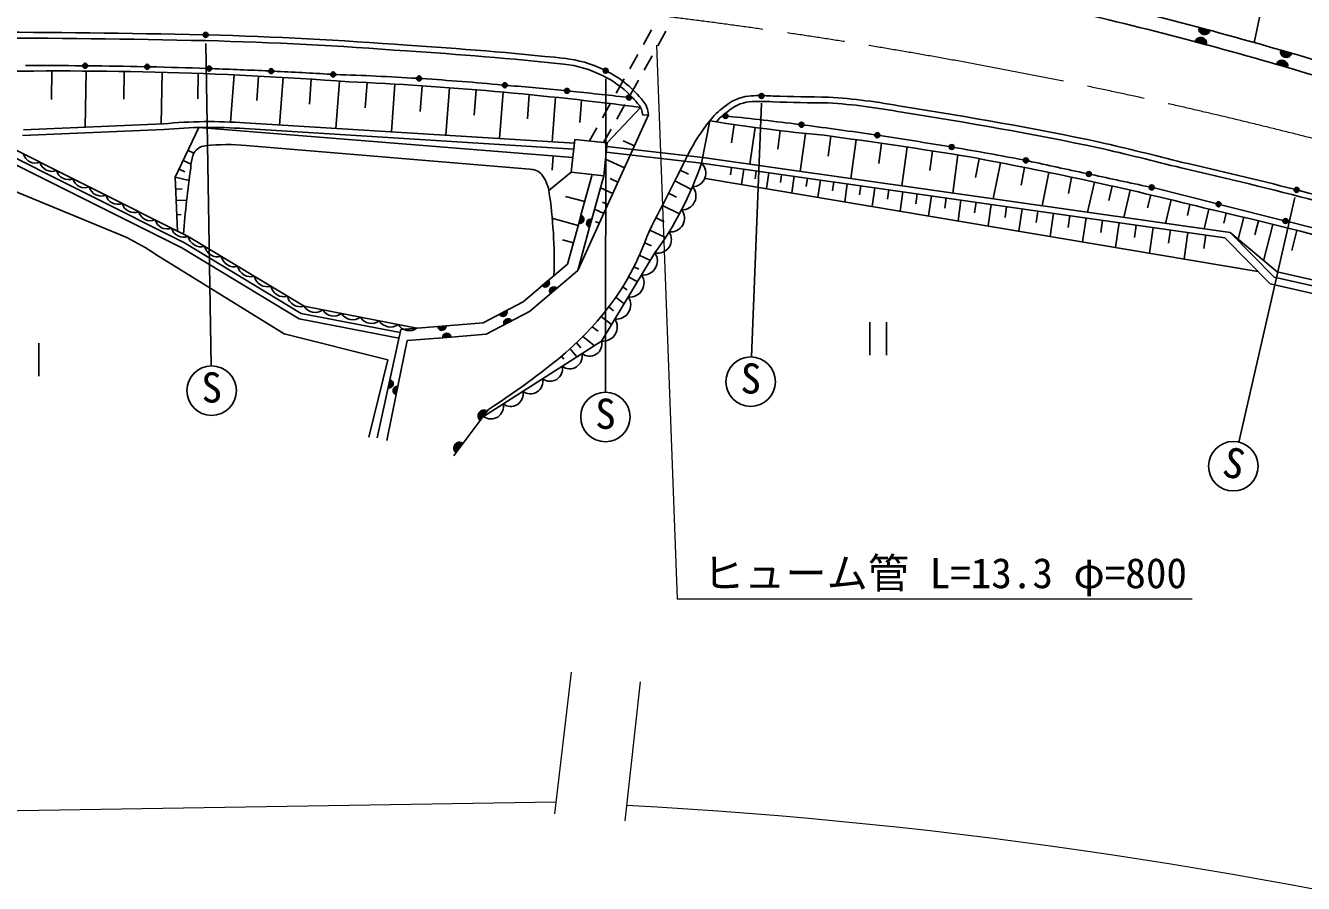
# Model space of a CAD drawing. Units: millimetres, scale not verified. Extents: x 40000 to 680000, y 20000 to 380000.
# Drawn here: x 293634 to 371138, y 266359 to 318405 of the extents above; entities that cross this region are included whole.
import ezdxf
from ezdxf.enums import TextEntityAlignment as Align

# ---------------------------------------------------------------- set-up
doc = ezdxf.new("R2010")
doc.units = ezdxf.units.MM
doc.header["$LTSCALE"] = 1000
doc.linetypes.add('CHAIN', pattern=[18.5, 12, -1.5, 3.5, -1.5])
for name, color, linetype, lineweight in [('M-BGD', 7, 'Continuous', 25), ('M-BMK', 2, 'CHAIN', 13), ('M-STR-HTXT', 7, 'Continuous', 13), ('M-STR-STRC', 7, 'Continuous', 25)]:
    doc.layers.add(name, color=color, linetype=linetype, lineweight=lineweight)
doc.styles.add('ＭＳ ゴシック', font='')
doc.styles.get('ＭＳ ゴシック').set_extended_font_data('MS Gothic')

msp = doc.modelspace()

# ---------------------------------------------------------------- hatches: boundary and pattern name
at = {"layer": 'M-BGD'}
for points in [[(304705, 317839, 1), (304405, 317839, 0.41421), (304555, 317689, 0.41421)], [(365486, 318111, -0.41421), (365057, 317863, -0.41421), (364809, 318292)], [(364568, 317424, -1), (365245, 317244)], [(369500, 316056, -0.99999), (370172, 315860)], [(370432, 316722, -1), (369760, 316918)], [(297398, 315964, 1), (297098, 315964, 0.41421), (297248, 315814, 0.41421)], [(301162, 315904, 0.41421), (301012, 316054, 0.41421), (300862, 315904, 0.41421), (301012, 315754, 0.41421)], [(304924, 315796, 1), (304624, 315796, 0.41421), (304774, 315646, 0.41421)], [(308685, 315641, 0.41421), (308535, 315791, 0.41421), (308385, 315641, 0.41421), (308535, 315491, 0.41421)], [(312444, 315439, 0.41421), (312294, 315589, 0.41421), (312144, 315439, 0.41421), (312294, 315289, 0.41421)], [(328965, 315670, 1), (328665, 315670, 0.41421), (328815, 315520, 0.41421)], [(317655, 315195, 0.41421), (317505, 315345, 0.41421), (317355, 315195, 0.41421), (317505, 315045, 0.41421)], [(322855, 314784, 0.41421), (322705, 314934, 0.41421), (322555, 314784, 1)], [(326625, 314444, 0.99999), (326325, 314444, 1)], [(330388, 314035, 1), (330088, 314035, 0.41421), (330238, 313885, 0.41421)], [(338420, 314128, 0.99999), (338120, 314128, 0.41421), (338270, 313978, 0.41421)], [(336236, 312922, 0.41421), (336086, 313072, 0.41421), (335936, 312922, 0.99999)], [(340845, 312387, 0.41421), (340695, 312537, 0.41421), (340545, 312387, 1)], [(345441, 311752, 1), (345141, 311752, 0.41421), (345291, 311602, 0.41421)], [(349956, 311034, 0.41421), (349806, 311184, 0.41421), (349656, 311034, 1)], [(354456, 310224, 1), (354156, 310224, 0.41421), (354306, 310074, 0.41421)], [(358268, 309398, 0.41421), (358118, 309548, 0.41421), (357968, 309398, 0.41421), (358118, 309248, 0.41421)], [(362083, 308586, 0.41421), (361933, 308736, 0.41421), (361783, 308586, 0.41421), (361933, 308436, 0.41421)], [(370874, 308435, 0.99999), (370574, 308435, 0.41421), (370724, 308285, 0.41421)], [(366141, 307567, 0.41421), (365991, 307717, 0.41421), (365841, 307567, 1)], [(327185, 306411, 0.41421), (327492, 306586, 0.41421), (327317, 306893)], [(327978, 306657, 0.41421), (327671, 306482, 0.41421), (327847, 306175)], [(370198, 306548, 0.41421), (370048, 306698, 0.41421), (369898, 306548, 0.99999)], [(325348, 302954, -0.99999), (324966, 302631)], [(325472, 302142, -1), (325854, 302465)], [(322813, 301123, -0.41421), (322708, 300785, -0.41421), (322371, 300890)], [(318638, 300147, 1), (319136, 300187)], [(322667, 300255, -0.41421), (322772, 300593, -0.41421), (323110, 300488)], [(319433, 299509, 0.41421), (319163, 299738, 0.41421), (318934, 299468)], [(315733, 296921, -1), (315626, 296433)], [(316219, 296511, 0.41421), (315923, 296316, 0.41421), (316118, 296021)], [(321636, 295002, 1), (321214, 294444)], [(320169, 293060, 0.41422), (319679, 292992, 0.41422), (319748, 292502)]]:
    msp.add_hatch(color=256, dxfattribs=at).paths.add_polyline_path(points)

# ---------------------------------------------------------------- linework, layer by layer
for p, q in [((368987, 321369), (368146, 317347)), ((331602, 318138), (331113, 317265)), ((332473, 318057), (331985, 317184)), ((330771, 316655), (330283, 315782)), ((331643, 316573), (331154, 315701)), ((295234, 315652), (295203, 313912)), ((297308, 315646), (297249, 312225)), ((299616, 315618), (299587, 313931)), ((301924, 315567), (301869, 312434)), ((304104, 315499), (304077, 313957)), ((306284, 315411), (306067, 312551)), ((307770, 315339), (307657, 313852)), ((309255, 315258), (309036, 312370)), ((310965, 315153), (310850, 313637)), ((312674, 315036), (312456, 312158)), ((314356, 314942), (314240, 313408)), ((316039, 314851), (315819, 311950)), ((317692, 314749), (317574, 313184)), ((329940, 315172), (329452, 314299)), ((330812, 315090), (330323, 314218)), ((319345, 314632), (319126, 311745)), ((320969, 314505), (320852, 312963)), ((322592, 314365), (322379, 311544)), ((324188, 314214), (324077, 312745)), ((325783, 314051), (325577, 311342)), ((327350, 313879), (327248, 312531)), ((329110, 313688), (328621, 312816)), ((330927, 313439), (328919, 311281)), ((329981, 313607), (329492, 312735)), ((301987, 312439), (293514, 312080)), ((326928, 311262), (306942, 312500)), ((331416, 312992), (327127, 303546)), ((331416, 312992), (331066, 312969)), ((335136, 312625), (334638, 310058)), ((336602, 312402), (336450, 311298)), ((302011, 312090), (293457, 311727)), ((326889, 310914), (306919, 312151)), ((328279, 312205), (327829, 311402)), ((329150, 312124), (328692, 311306)), ((337876, 312224), (337570, 309995)), ((339407, 312030), (339252, 310905)), ((340940, 311858), (340624, 309559)), ((342481, 311690), (342314, 310477)), ((286942, 310859), (299768, 305539)), ((303490, 310831), (303809, 310682)), ((324209, 309684), (307024, 311129)), ((328895, 311063), (334704, 310403)), ((329888, 311418), (330562, 311112)), ((344016, 311479), (343692, 309122)), ((345556, 311260), (345389, 310046)), ((347096, 311033), (346773, 308683)), ((348641, 310796), (348479, 309614)), ((303200, 310209), (303669, 309990)), ((325570, 309640), (325638, 310495)), ((328810, 310293), (329955, 309774)), ((328856, 310715), (334638, 310058)), ((334638, 310059), (366367, 305536)), ((350186, 310552), (349868, 308242)), ((351474, 310329), (351247, 309187)), ((352759, 310085), (352323, 307892)), ((302957, 309686), (303288, 309532)), ((326734, 309516), (325375, 308402)), ((327320, 306902), (327994, 309365)), ((328698, 309287), (327981, 306666)), ((333836, 309383), (333340, 309633)), ((336453, 309800), (336388, 309345)), ((337193, 309695), (337061, 308765)), ((337950, 309587), (337883, 309113)), ((338708, 309479), (338570, 308511)), ((339483, 309368), (339413, 308875)), ((340258, 309258), (340115, 308251)), ((354224, 309796), (354009, 308716)), ((355688, 309498), (355284, 307470)), ((302712, 309201), (303549, 309001)), ((302742, 308479), (303131, 308495)), ((328501, 308565), (329251, 308224)), ((329096, 309120), (329562, 308908)), ((333006, 308975), (334014, 308465)), ((368382, 303489), (334883, 309132)), ((341052, 309145), (340979, 308631)), ((341845, 309032), (341696, 307985)), ((342658, 308916), (342582, 308382)), ((343470, 308800), (343315, 307712)), ((344302, 308681), (344223, 308127)), ((345134, 308563), (344973, 307433)), ((357072, 309183), (356882, 308226)), ((358465, 308906), (358034, 307078)), ((359546, 308652), (359342, 307786)), ((365845, 307604), (362078, 308550)), ((302770, 307795), (303407, 307821)), ((327545, 307726), (326387, 308043)), ((328618, 307693), (328943, 307545)), ((332632, 308236), (333114, 307992)), ((345986, 308441), (345904, 307866)), ((346838, 308320), (346671, 307147)), ((347710, 308196), (347625, 307598)), ((348582, 308071), (348408, 306854)), ((349475, 307944), (349387, 307324)), ((350368, 307817), (350188, 306554)), ((360632, 308419), (360242, 306763)), ((361876, 308130), (361690, 307343)), ((363117, 307834), (362780, 306401)), ((302805, 306929), (303074, 306940)), ((328143, 307257), (328698, 307005)), ((332258, 307498), (333289, 306976)), ((351282, 307686), (351191, 307044)), ((352197, 307556), (352010, 306247)), ((353133, 307423), (353038, 306756)), ((354069, 307289), (353876, 305933)), ((355028, 307153), (354930, 306462)), ((355987, 307016), (355787, 305611)), ((364258, 307542), (364104, 306888)), ((365403, 307272), (365120, 306068)), ((369903, 306585), (366136, 307531)), ((366461, 307023), (366316, 306409)), ((327150, 306283), (325543, 306722)), ((328205, 306513), (328428, 306411)), ((331877, 306743), (332359, 306499)), ((356969, 306876), (356867, 306161)), ((357951, 306736), (357743, 305281)), ((358956, 306593), (358851, 305853)), ((359962, 306449), (359747, 304944)), ((360992, 306303), (360882, 305537)), ((362021, 306156), (361799, 304598)), ((367518, 306774), (367175, 305441)), ((368405, 306558), (368185, 305702)), ((369292, 306339), (368724, 304139)), ((373961, 305566), (370194, 306512)), ((326860, 305223), (326207, 305402)), ((331495, 305989), (332441, 305538)), ((363076, 306005), (362963, 305213)), ((364131, 305855), (363901, 304244)), ((365211, 305701), (365094, 304882)), ((370738, 305976), (370426, 304768)), ((328567, 299267), (331806, 304607)), ((331181, 305227), (331590, 305032)), ((301541, 304518), (309312, 299703)), ((330856, 304471), (331529, 304151)), ((330749, 302863), (330212, 303168)), ((330832, 303628), (330530, 303774)), ((330127, 302368), (329841, 302549)), ((329434, 301928), (329939, 301528)), ((328547, 300762), (329174, 300266)), ((329003, 301335), (329297, 301102)), ((314964, 293388), (316395, 299966)), ((316395, 299966), (318629, 300146)), ((328009, 300134), (328362, 299855)), ((344849, 300407), (344849, 298407)), ((345849, 300407), (345849, 298407)), ((309312, 299703), (315611, 298133)), ((321402, 294693), (328567, 299267)), ((327437, 299533), (328128, 298986)), ((294446, 299136), (294446, 297136)), ((326655, 298797), (327067, 298309)), ((327051, 299159), (327303, 298861)), ((315611, 298133), (314461, 293436)), ((326136, 298348), (326287, 298170)), ((316116, 296012), (315548, 293236)), ((321636, 295002), (321214, 294444)), ((321716, 295109), (321636, 295002)), ((321214, 294444), (320175, 293068)), ((319742, 292494), (319604, 292311))]:
    msp.add_line(p, q, dxfattribs=at)
for points in [[(304705, 317839, 1), (304405, 317839, 0.41421), (304555, 317689, 0.41421)], [(365486, 318111, -0.41421), (365057, 317863, -0.41421), (364809, 318292)], [(364568, 317424, -1), (365245, 317244)], [(369500, 316056, -0.99999), (370172, 315860)], [(370432, 316722, -1), (369760, 316918)], [(297398, 315964, 1), (297098, 315964, 0.41421), (297248, 315814, 0.41421)], [(301162, 315904, 0.41421), (301012, 316054, 0.41421), (300862, 315904, 0.41421), (301012, 315754, 0.41421)], [(304924, 315796, 1), (304624, 315796, 0.41421), (304774, 315646, 0.41421)], [(308685, 315641, 0.41421), (308535, 315791, 0.41421), (308385, 315641, 0.41421), (308535, 315491, 0.41421)], [(312444, 315439, 0.41421), (312294, 315589, 0.41421), (312144, 315439, 0.41421), (312294, 315289, 0.41421)], [(328965, 315670, 1), (328665, 315670, 0.41421), (328815, 315520, 0.41421)], [(317655, 315195, 0.41421), (317505, 315345, 0.41421), (317355, 315195, 0.41421), (317505, 315045, 0.41421)], [(322855, 314784, 0.41421), (322705, 314934, 0.41421), (322555, 314784, 1)], [(326625, 314444, 0.99999), (326325, 314444, 1)], [(330388, 314035, 1), (330088, 314035, 0.41421), (330238, 313885, 0.41421)], [(338420, 314128, 0.99999), (338120, 314128, 0.41421), (338270, 313978, 0.41421)], [(336236, 312922, 0.41421), (336086, 313072, 0.41421), (335936, 312922, 0.99999)], [(340845, 312387, 0.41421), (340695, 312537, 0.41421), (340545, 312387, 1)], [(345441, 311752, 1), (345141, 311752, 0.41421), (345291, 311602, 0.41421)], [(349956, 311034, 0.41421), (349806, 311184, 0.41421), (349656, 311034, 1)], [(354456, 310224, 1), (354156, 310224, 0.41421), (354306, 310074, 0.41421)], [(358268, 309398, 0.41421), (358118, 309548, 0.41421), (357968, 309398, 0.41421), (358118, 309248, 0.41421)], [(362083, 308586, 0.41421), (361933, 308736, 0.41421), (361783, 308586, 0.41421), (361933, 308436, 0.41421)], [(370874, 308435, 0.99999), (370574, 308435, 0.41421), (370724, 308285, 0.41421)], [(366141, 307567, 0.41421), (365991, 307717, 0.41421), (365841, 307567, 1)], [(327185, 306411, 0.41421), (327492, 306586, 0.41421), (327317, 306893)], [(327978, 306657, 0.41421), (327671, 306482, 0.41421), (327847, 306175)], [(370198, 306548, 0.41421), (370048, 306698, 0.41421), (369898, 306548, 0.99999)], [(325348, 302954, -0.99999), (324966, 302631)], [(325472, 302142, -1), (325854, 302465)], [(322813, 301123, -0.41421), (322708, 300785, -0.41421), (322371, 300890)], [(318638, 300147, 1), (319136, 300187)], [(322667, 300255, -0.41421), (322772, 300593, -0.41421), (323110, 300488)], [(319433, 299509, 0.41421), (319163, 299738, 0.41421), (318934, 299468)], [(315733, 296921, -1), (315626, 296433)], [(316219, 296511, 0.41421), (315923, 296316, 0.41421), (316118, 296021)], [(321636, 295002, 1), (321214, 294444)], [(320169, 293060, 0.41422), (319679, 292992, 0.41422), (319748, 292502)]]:
    msp.add_lwpolyline(points, format="xyb", close=True, dxfattribs=at)
for points in [[(316348, 299785), (310358, 300945), (303274, 305221), (291361, 311183), (286950, 312159), (276911, 312380), (270134, 309789), (266375, 307715), (261175, 305751), (257558, 305820), (247562, 305230), (239132, 307770)], [(317374, 300045), (310522, 301372), (303491, 305616), (291513, 311611), (287004, 312608), (276833, 312832), (269944, 310198), (266186, 308124), (261097, 306203), (257549, 306270), (247615, 305684), (239262, 308201)], [(239262, 308201), (247615, 305684), (257549, 306270), (261097, 306203), (266186, 308124), (269944, 310198), (276833, 312832), (287004, 312608), (291513, 311611), (303491, 305616), (310522, 301372), (317374, 300045)], [(335136, 312625), (334940, 312375), (334755, 312127), (334580, 311879), (334412, 311626), (334248, 311367), (334098, 311111), (333961, 310860), (333827, 310599), (333684, 310314), (333521, 309991), (333328, 309610), (333115, 309181), (332894, 308733), (332675, 308294), (332473, 307892), (332286, 307535), (332108, 307204), (331937, 306888), (331772, 306575), (331613, 306252), (331463, 305919), (331324, 305582), (331188, 305246), (331052, 304912), (330908, 304583), (330762, 304266), (330619, 303956), (330470, 303648), (330306, 303334), (330121, 303007), (329914, 302664), (329691, 302311), (329451, 301951), (329192, 301586), (328914, 301219), (328620, 300850), (328310, 300477), (327980, 300101), (327625, 299721), (327240, 299337), (326829, 298952), (326393, 298565), (325930, 298174), (325434, 297773), (324901, 297359), (324621, 297146), (324332, 296931), (324036, 296713), (323730, 296493), (323417, 296270), (323094, 296044), (322763, 295815), (322423, 295583), (322074, 295347), (321716, 295109)], [(316281, 299442), (310231, 300613), (303105, 304914), (291243, 310851), (286908, 311810), (276972, 312028), (270281, 309470), (266523, 307396), (261235, 305400), (257565, 305470), (247521, 304877), (239031, 307435)], [(326832, 310399), (304137, 312220), (302712, 309201), (302846, 305938)], [(334704, 310403), (366697, 305843), (369358, 303138), (374732, 301921), (384659, 299945), (395764, 296779), (399967, 295451), (400307, 292731), (405246, 291549), (406380, 288941)], [(319146, 300188), (321379, 300368), (323805, 301645), (326509, 303939), (327183, 306402)], [(327844, 306166), (327127, 303546), (324199, 301062), (321579, 299681), (319442, 299509)], [(366367, 305536), (369130, 302729), (374638, 301481), (384553, 299508), (394755, 296739), (399967, 295451)], [(366697, 305843), (369536, 303457), (374805, 302263), (384741, 300286), (395865, 297115), (400286, 295718), (400624, 293015), (405497, 291848), (406670, 289153)], [(318925, 299468), (316788, 299295), (316220, 296520)]]:
    msp.add_lwpolyline(points, dxfattribs=at)
msp.add_lwpolyline([(326954, 311499), (328919, 311281), (328698, 309287), (326733, 309505)], close=True, dxfattribs=at)
for centre, radius, start, end in [((305181, 93841), 232236, 73.13461, 76.93715), ((305181, 93841), 231336, 73.13662, 76.93961), ((289613, -360008), 678012, 88.74991, 89.90993), ((298876, 88433), 229476, 85.53008, 88.54457), ((289613, -360008), 677662, 88.73749, 89.90967), ((298876, 88433), 229126, 85.52939, 88.58255), ((302310, 85903), 231759, 84.0552, 86.42526), ((302310, 85903), 231409, 84.05572, 86.42594), ((325444, 308938), 7529, 64.54414, 83.37032), ((295577, 77983), 237669, 85.7396, 91.40903), ((294343, 16961), 299018, 89.47201, 90.13578), ((294343, 16961), 299018, 88.75076, 89.41453), ((294343, 16961), 299018, 88.0295, 88.69327), ((294343, 16961), 299018, 87.30825, 87.97202), ((294343, 16961), 299018, 86.58699, 87.25076), ((325444, 308938), 7179, 63.71449, 83.35381), ((325849, 309700), 6667, 38.36616, 62.28853), ((307258, 152346), 163171, 86.45229, 88.17871), ((304160, 110429), 204767, 82.4849, 87.46034), ((307258, 152346), 163171, 84.62053, 86.34695), ((306019, 108608), 206850, 84.36619, 85.33162), ((325849, 309700), 6317, 44.9145, 63.9418), ((306019, 108608), 206850, 83.31767, 84.2831), ((325849, 309700), 6317, 38.31751, 44.38279), ((337841, 311340), 2812, 97.2364, 131.3727), ((338221, 303484), 10671, 90.53276, 93.94485), ((338221, 303484), 10671, 85.92214, 88.94621), ((342556, 416189), 102124, 267.99321, 269.874), ((339935, 277391), 36752, 79.15673, 86.26058), ((329956, 312897), 1113, 3.73386, 40.27823), ((329956, 312897), 1463, 3.73386, 40.03081), ((338244, 310282), 3892, 125.51493, 142.98491), ((338244, 310282), 3542, 125.22241, 128.10099), ((337841, 311340), 2462, 97.46464, 131.78552), ((338221, 303484), 10321, 85.88734, 93.88763), ((342556, 416189), 102474, 267.98964, 269.86781), ((339935, 277391), 36402, 79.14649, 86.24326), ((312457, 88960), 226796, 78.23461, 81.29305), ((312457, 88960), 227146, 78.23354, 81.2914), ((304817, 283737), 28841, 85.77336, 95.63088), ((352525, 421823), 110573, 260.95199, 264.57043), ((338244, 310282), 3542, 130.41692, 139.92035), ((313766, 100484), 213607, 82.79775, 83.9618), ((313766, 100484), 213607, 81.55323, 82.71728), ((304817, 283737), 28491, 85.76918, 95.65051), ((302423, 13675), 300695, 80.72127, 82.42479), ((312502, 91017), 223157, 80.41552, 81.51239), ((304611, 310243), 871, 93.66999, 160.98105), ((305873, 298873), 12310, 84.63468, 96.14484), ((312502, 91017), 223157, 79.24162, 80.33849), ((299327, 56957), 260881, 75.7088, 76.8446), ((299327, 56957), 261231, 75.70987, 76.84553), ((294231, 310807), 748, 195.15346, 291.67125), ((295229, 310307), 748, 195.15346, 291.67125), ((306173, 309717), 2520, 161.25896, 178.941), ((314764, 316919), 21025, 324.15393, 340.95421), ((334061, 309455), 834, 271.42289, 46.28546), ((308488, 81327), 233002, 75.94252, 79.51092), ((569252, 1292679), 1005694, 257.66758, 257.87269), ((312996, 84490), 231265, 75.58209, 77.30801), ((296228, 309808), 748, 195.15346, 291.67125), ((358574, 301792), 55496, 171.74094, 175.90854), ((324253, 308763), 921, 42.12804, 92.71281), ((322856, 307863), 2576, 12.02056, 36.13788), ((569252, 1292679), 1005694, 257.88979, 258.0949), ((312996, 84490), 230915, 73.09819, 77.30922), ((297226, 309308), 748, 195.15346, 291.67125), ((298224, 308809), 748, 195.15346, 291.67125), ((333462, 308062), 834, 267.22282, 42.08539), ((299222, 308309), 748, 195.15346, 291.67125), ((297247, 304149), 28447, 358.15967, 8.59144), ((312996, 84490), 231265, 73.0981, 75.50777), ((300220, 307809), 748, 195.15346, 291.67125), ((301219, 307310), 748, 195.15346, 291.67125), ((332764, 306716), 834, 263.02275, 37.88532), ((301596, 34053), 280576, 70.3432, 76.92206), ((302217, 306810), 748, 195.15346, 291.67125), ((294458, 294259), 12467, 55.37981, 64.7929), ((303215, 306311), 748, 195.15346, 291.67125), ((304284, 305795), 813, 192.72147, 285.0518), ((331968, 305425), 834, 258.82268, 33.68525), ((305289, 305188), 813, 192.72147, 285.0518), ((331094, 304126), 860, 263.48667, 34.03802), ((306293, 304582), 813, 192.72147, 285.0518), ((307298, 303976), 813, 192.72147, 285.0518), ((308302, 303370), 813, 192.72147, 285.0518), ((330284, 302791), 860, 263.48667, 34.03802), ((309307, 302763), 813, 192.72147, 285.0518), ((310311, 302157), 813, 192.72147, 285.0518), ((329475, 301456), 860, 263.48667, 34.03802), ((311198, 301803), 802, 212.51988, 305.5608), ((312340, 301582), 802, 212.51988, 305.5608), ((313482, 301360), 802, 212.51988, 305.5608), ((314624, 301139), 802, 212.51988, 305.5608), ((315766, 300918), 802, 212.51988, 305.5608), ((316908, 300697), 802, 212.51988, 305.5608), ((328665, 300121), 860, 263.48667, 34.03802), ((327835, 299098), 752, 232.119, 12.98449), ((326641, 298336), 752, 232.119, 12.98449), ((325446, 297573), 752, 232.119, 12.98449), ((324252, 296811), 752, 232.119, 12.98449), ((323058, 296049), 752, 232.119, 12.98449), ((321864, 295287), 752, 232.119, 12.98449)]:
    msp.add_arc(centre, radius, start, end, dxfattribs=at)
at = {"layer": 'M-BMK'}
msp.add_arc((294305, 8995), 312301, 75.10383, 85.1462, dxfattribs=at)
at = {"layer": 'M-STR-HTXT'}
for p, q in [((326733, 279167), (325713, 270592)), ((330911, 278584), (329988, 270155)), ((214552, 269533), (325797, 271302))]:
    msp.add_line(p, q, dxfattribs=at)
msp.add_lwpolyline([(331906, 317225), (333149, 283621), (364399, 283621)], dxfattribs=at)
msp.add_arc((313021, -41741), 313299, 65.30028, 86.87674, dxfattribs=at)
at = {"layer": 'M-STR-STRC'}
for p, q in [((304568, 317322), (304894, 297756)), ((328822, 315163), (328803, 296160)), ((338275, 313694), (337672, 298298)), ((370618, 307964), (367219, 293133))]:
    msp.add_line(p, q, dxfattribs=at)
for centre in [(304919, 296256), (337613, 296799), (328802, 294660), (366884, 291671)]:
    msp.add_circle(centre, 1500, dxfattribs=at)

# ---------------------------------------------------------------- texts
at = {"layer": 'M-STR-HTXT', "style": 'ＭＳ ゴシック'}
msp.add_text(' ヒューム管 L=13.3 φ=800', height=1833, dxfattribs=at).set_placement((348774, 283721), align=Align.BOTTOM_CENTER)
at = {"layer": 'M-STR-STRC', "style": 'ＭＳ ゴシック'}
for rotation, p in [(357.696, (337567, 295529)), (0.895, (304943, 294985)), (359.885, (328804, 293388)), (347.034, (366604, 290431))]:
    msp.add_text('S', height=1833, rotation=rotation, dxfattribs=at).set_placement(p, align=Align.BOTTOM_CENTER)

doc.saveas('drawing.dxf')
